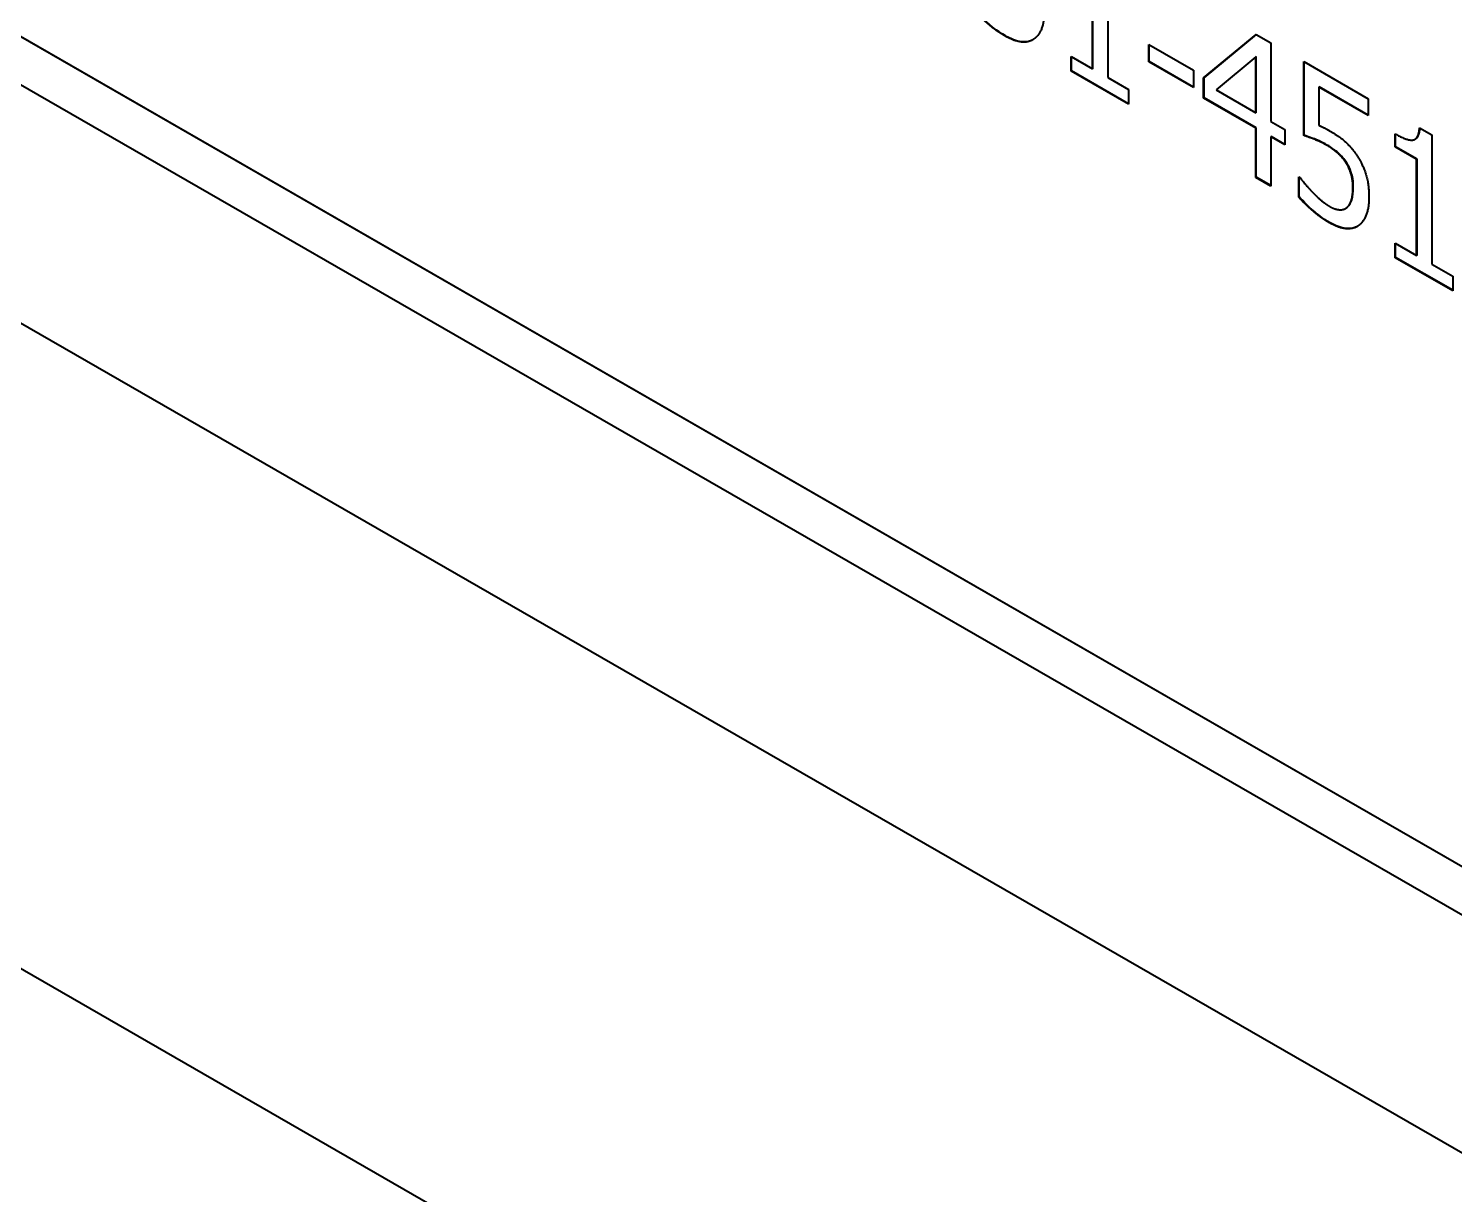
# Model space of a CAD drawing. Header units: millimetres. Extents: x 0 to 4205, y 0 to 2970.
# Drawn here: x 3769.9 to 3782.1, y 2215.21 to 2225.18 of the extents above; entities that cross this region are included whole.
import ezdxf

# ---------------------------------------------------------------- set-up
doc = ezdxf.new("R2010")
doc.units = ezdxf.units.MM
doc.header["$LTSCALE"] = 5
doc.layers.add('가시적인 것(ISO)', color=3, linetype='Continuous', lineweight=40)
doc.layers.add('가시적인 좁은 것(ISO)', color=3, linetype='Continuous', lineweight=35)

msp = doc.modelspace()

# ---------------------------------------------------------------- linework, layer by layer
at = {"layer": '가시적인 것(ISO)'}
for p, q in [((3849.9109, 2171.0291), (3708.4895, 2252.4682)), ((3803.0912, 2205.9601), (3754.2415, 2234.0908)), ((3754.245, 2234.0928), (3803.0918, 2205.9639)), ((3806.9541, 2201.287), (3750.3856, 2233.8627)), ((3753.9176, 2233.8685), (3803.4151, 2205.3648)), ((3779.1317, 2225.8693), (3779.1317, 2224.7642)), ((3779.0019, 2224.839), (3779.0019, 2225.6608)), ((3779.0055, 2224.841), (3779.0055, 2225.6628)), ((3779.4841, 2224.8982), (3779.4841, 2225.0472)), ((3779.4841, 2225.0472), (3779.8658, 2224.8275)), ((3779.4877, 2224.9002), (3779.4877, 2225.0452)), ((3779.9526, 2224.7606), (3780.403, 2225.1333)), ((3779.9561, 2224.7626), (3780.4036, 2225.1329)), ((3780.403, 2225.1333), (3780.5276, 2225.0615)), ((3780.5276, 2225.0615), (3780.5276, 2224.3887)), ((3778.8189, 2224.8192), (3778.8189, 2224.9444)), ((3778.8189, 2224.9444), (3779.0019, 2224.839)), ((3778.8224, 2224.8212), (3778.8224, 2224.9424)), ((3780.3978, 2224.9424), (3780.0583, 2224.659)), ((3780.4013, 2224.9445), (3780.3978, 2224.9424)), ((3780.3978, 2224.4634), (3780.3978, 2224.9424)), ((3780.4013, 2224.4655), (3780.4013, 2224.9445)), ((3778.8224, 2224.8212), (3778.8189, 2224.8192)), ((3779.3105, 2224.536), (3778.8189, 2224.8192)), ((3779.3105, 2224.5401), (3778.8224, 2224.8212)), ((3779.0055, 2224.841), (3779.0019, 2224.839)), ((3779.4877, 2224.9002), (3779.4841, 2224.8982)), ((3779.8658, 2224.6784), (3779.4841, 2224.8982)), ((3779.8658, 2224.6825), (3779.4877, 2224.9002)), ((3779.8658, 2224.8275), (3779.8658, 2224.6784)), ((3780.8078, 2224.2681), (3780.8078, 2224.9001)), ((3780.8078, 2224.9001), (3781.3605, 2224.5819)), ((3780.8113, 2224.2701), (3780.8113, 2224.8981)), ((3779.1317, 2224.7642), (3779.3105, 2224.6613)), ((3779.3105, 2224.6613), (3779.3105, 2224.536)), ((3779.9561, 2224.7626), (3779.9526, 2224.7606)), ((3779.9526, 2224.5877), (3779.9526, 2224.7606)), ((3779.9561, 2224.5897), (3779.9561, 2224.7626)), ((3780.0583, 2224.659), (3780.3978, 2224.4634)), ((3780.9411, 2224.6833), (3780.9376, 2224.6813)), ((3781.3605, 2224.4378), (3780.9376, 2224.6813)), ((3780.9376, 2224.6813), (3780.9376, 2224.3543)), ((3781.3605, 2224.4418), (3780.9411, 2224.6833)), ((3779.9561, 2224.5897), (3779.9526, 2224.5877)), ((3780.3978, 2224.3313), (3779.9526, 2224.5877)), ((3780.4013, 2224.3333), (3779.9561, 2224.5897)), ((3781.3605, 2224.5819), (3781.3605, 2224.4378)), ((3780.4013, 2224.4655), (3780.3978, 2224.4634)), ((3780.4013, 2224.3333), (3780.3978, 2224.3313)), ((3780.3978, 2223.9099), (3780.3978, 2224.3313)), ((3780.4013, 2223.9119), (3780.4013, 2224.3333)), ((3780.5276, 2224.3887), (3780.6471, 2224.3199)), ((3780.6471, 2224.3199), (3780.6471, 2224.1877)), ((3781.7988, 2224.3334), (3781.9037, 2224.273)), ((3780.5311, 2224.2586), (3780.5276, 2224.2565)), ((3780.6471, 2224.1877), (3780.5276, 2224.2565)), ((3780.5276, 2224.2565), (3780.5276, 2223.8352)), ((3780.6471, 2224.1918), (3780.5311, 2224.2586)), ((3780.8113, 2224.2701), (3780.8078, 2224.2681)), ((3781.5908, 2224.17), (3781.5908, 2224.2823)), ((3781.5944, 2224.172), (3781.5908, 2224.17)), ((3781.5944, 2224.172), (3781.5944, 2224.2802)), ((3781.7775, 2224.0666), (3781.5944, 2224.172)), ((3781.7638, 2224.2377), (3781.7603, 2224.2356)), ((3781.9037, 2224.273), (3781.9037, 2223.1679)), ((3781.7739, 2224.0645), (3781.5908, 2224.17)), ((3781.7775, 2224.0666), (3781.7739, 2224.0645)), ((3781.7739, 2223.2427), (3781.7739, 2224.0645)), ((3781.7775, 2223.2447), (3781.7775, 2224.0666)), ((3781.1758, 2224.0334), (3781.1723, 2224.0314)), ((3780.4013, 2223.9119), (3780.3978, 2223.9099)), ((3780.5276, 2223.8352), (3780.3978, 2223.9099)), ((3780.5276, 2223.8392), (3780.4013, 2223.9119)), ((3780.7666, 2223.7413), (3780.7666, 2223.9152)), ((3780.7666, 2223.9152), (3780.776, 2223.9098)), ((3780.7701, 2223.7433), (3780.7701, 2223.9132)), ((3780.7701, 2223.7433), (3780.7666, 2223.7413)), ((3781.1689, 2223.6454), (3781.1654, 2223.6434)), ((3781.1809, 2223.6538), (3781.1774, 2223.6518)), ((3781.5908, 2223.2229), (3781.5908, 2223.3481)), ((3781.5908, 2223.3481), (3781.7739, 2223.2427)), ((3781.5944, 2223.2249), (3781.5944, 2223.3461)), ((3781.5944, 2223.2249), (3781.5908, 2223.2229)), ((3782.0825, 2222.9398), (3781.5908, 2223.2229)), ((3782.0825, 2222.9438), (3781.5944, 2223.2249)), ((3781.7775, 2223.2447), (3781.7739, 2223.2427)), ((3781.9037, 2223.1679), (3782.0825, 2223.065)), ((3782.0825, 2223.065), (3782.0825, 2222.9398))]:
    msp.add_line(p, q, dxfattribs=at)
for points, degree in [([(3778.2507, 2225.1205), (3778.1751, 2225.1641), (3778.0264, 2225.2944), (3777.9757, 2225.3544)], 2), ([(3778.5876, 2225.316), (3778.5876, 2225.2336), (3778.5412, 2225.1202), (3778.4983, 2225.0912)], 2), ([(3778.4983, 2225.0912), (3778.4544, 2225.0608), (3778.3298, 2225.075), (3778.2507, 2225.1205)], 2), ([(3780.9376, 2224.3543), (3780.9617, 2224.3445), (3781.0098, 2224.3197), (3781.0287, 2224.3088)], 2), ([(3781.0287, 2224.3088), (3781.1061, 2224.2643), (3781.2135, 2224.1716), (3781.2625, 2224.0977)], 2), ([(3781.5908, 2224.2823), (3781.6948, 2224.2224), (3781.7928, 2224.2375), (3781.7988, 2224.3334)], 2), ([(3781.0064, 2224.1836), (3780.9522, 2224.2147), (3780.8413, 2224.2577), (3780.8078, 2224.2681)], 2), ([(3781.1723, 2224.0314), (3781.143, 2224.079), (3781.0588, 2224.1534), (3781.0064, 2224.1836)], 2), ([(3781.2625, 2224.0977), (3781.3132, 2224.0228), (3781.3665, 2223.8529), (3781.3665, 2223.7416)], 2), ([(3781.229, 2223.8218), (3781.229, 2223.8874), (3781.1998, 2223.9877), (3781.1723, 2224.0314)], 2), ([(3780.776, 2223.9098), (3780.7915, 2223.8869), (3780.8499, 2223.8175), (3780.8852, 2223.7813)], 2), ([(3781.1774, 2223.6518), (3781.2023, 2223.6742), (3781.229, 2223.7562), (3781.229, 2223.8218)], 2), ([(3781.0304, 2223.5198), (3780.9582, 2223.5614), (3780.8181, 2223.6808), (3780.7666, 2223.7413)], 2), ([(3780.8852, 2223.7813), (3780.9247, 2223.7416), (3780.9909, 2223.6847), (3781.0321, 2223.6609)], 2), ([(3781.3665, 2223.7416), (3781.3665, 2223.6532), (3781.3201, 2223.5289), (3781.278, 2223.4975)], 2), ([(3781.0321, 2223.6609), (3781.0725, 2223.6376), (3781.1499, 2223.6289), (3781.1774, 2223.6518)], 2), ([(3781.1689, 2223.6454), (3781.1731, 2223.6478), (3781.1771, 2223.6506), (3781.1809, 2223.6538)], 3), ([(3781.278, 2223.4975), (3781.235, 2223.4666), (3781.1086, 2223.4747), (3781.0304, 2223.5198)], 2)]:
    msp.add_open_spline(points, degree=degree, dxfattribs=at)
for points, knots in [([(3778.2542, 2225.1225), (3778.1826, 2225.1638), (3778.1287, 2225.2099), (3778.0622, 2225.2681), (3778.0177, 2225.3108), (3777.9792, 2225.3565)], [-0.058386009, -0.058386009, -0.058386009, -0.058386009, -0.036948739, -0.036948739, 0, 0, 0, 0]), ([(3778.4904, 2225.0862), (3778.4789, 2225.0798), (3778.4666, 2225.0752), (3778.4332, 2225.0678), (3778.4133, 2225.0679), (3778.3508, 2225.075), (3778.3026, 2225.0947), (3778.2542, 2225.1225)], [-0.067841558, -0.067841558, -0.067841558, -0.067841558, -0.057163173, -0.057163173, -0.040992429, -0.040992429, 0, 0, 0, 0]), ([(3781.7638, 2224.2377), (3781.7738, 2224.2434), (3781.7814, 2224.2528), (3781.796, 2224.2828), (3781.8003, 2224.3069), (3781.8021, 2224.3315)], [-0.031759904, -0.031759904, -0.031759904, -0.031759904, -0.019787432, -0.019787432, -0.000996371, -0.000996371, -0.000996371, -0.000996371]), ([(3781.0099, 2224.1856), (3780.9565, 2224.2164), (3780.9152, 2224.2325), (3780.8729, 2224.2489), (3780.8387, 2224.2617), (3780.8113, 2224.2701)], [-0.036824367, -0.036824367, -0.036824367, -0.036824367, -0.023837502, -0.023837502, 0, 0, 0, 0]), ([(3781.1758, 2224.0334), (3781.1659, 2224.0495), (3781.1551, 2224.0645), (3781.1264, 2224.0986), (3781.1113, 2224.1122), (3781.0738, 2224.1452), (3781.0415, 2224.1674), (3781.0099, 2224.1856)], [-0.037055496, -0.037055496, -0.037055496, -0.037055496, -0.032872752, -0.032872752, -0.026854879, -0.026854879, 0, 0, 0, 0]), ([(3781.2325, 2223.8239), (3781.2325, 2223.8469), (3781.2312, 2223.8716), (3781.2246, 2223.9144), (3781.2202, 2223.9347), (3781.2029, 2223.9843), (3781.1909, 2224.0094), (3781.1758, 2224.0334)], [-0.054055121, -0.054055121, -0.054055121, -0.054055121, -0.032612971, -0.032612971, -0.017068778, -0.017068778, 0, 0, 0, 0]), ([(3781.1809, 2223.6538), (3781.2025, 2223.6732), (3781.2135, 2223.6998), (3781.2291, 2223.7479), (3781.2325, 2223.7858), (3781.2325, 2223.8239)], [-0.043880845, -0.043880845, -0.043880845, -0.043880845, -0.027959636, -0.027959636, 0, 0, 0, 0]), ([(3781.034, 2223.5218), (3780.9675, 2223.5601), (3780.9173, 2223.6013), (3780.8502, 2223.6585), (3780.8081, 2223.6988), (3780.7701, 2223.7433)], [-0.05861252, -0.05861252, -0.05861252, -0.05861252, -0.036269509, -0.036269509, 0, 0, 0, 0]), ([(3781.268, 2223.491), (3781.2565, 2223.4846), (3781.2441, 2223.4798), (3781.2065, 2223.471), (3781.184, 2223.4718), (3781.1262, 2223.4773), (3781.0805, 2223.495), (3781.034, 2223.5218)], [-0.060481597, -0.060481597, -0.060481597, -0.060481597, -0.053074983, -0.053074983, -0.039474073, -0.039474073, 0, 0, 0, 0])]:
    msp.add_open_spline(points, degree=3, knots=knots, dxfattribs=at)
at = {"layer": '가시적인 좁은 것(ISO)'}
for p, q in [((3778.2542, 2225.1225), (3778.2507, 2225.1205)), ((3781.0099, 2224.1856), (3781.0064, 2224.1836)), ((3781.2325, 2223.8239), (3781.229, 2223.8218)), ((3781.034, 2223.5218), (3781.0304, 2223.5198))]:
    msp.add_line(p, q, dxfattribs=at)

doc.saveas('drawing.dxf')
